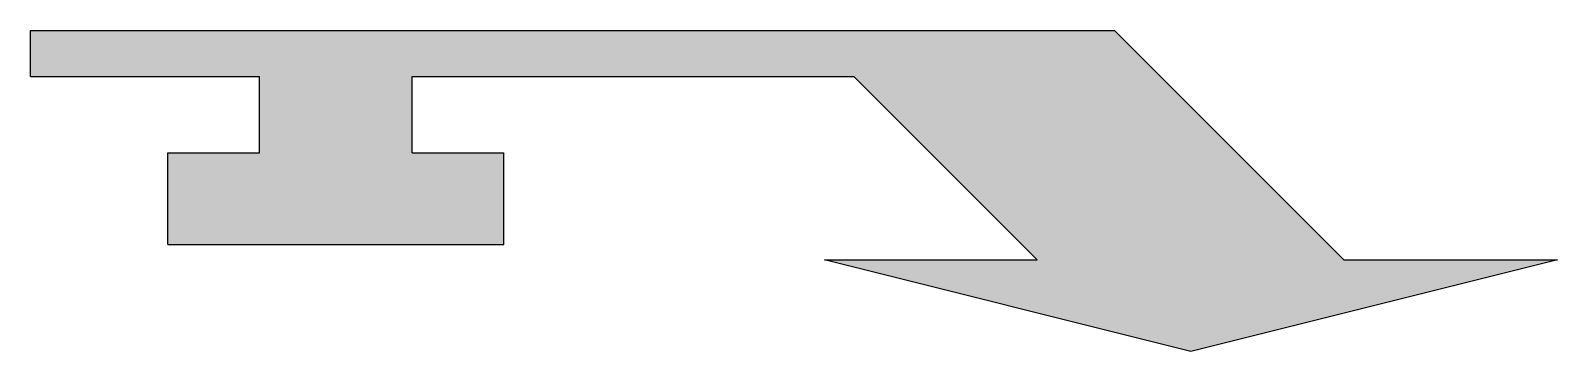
# Model space of a CAD drawing. Header units: metres. Extents: x 0 to 5, y -0.98 to 0.07.
import ezdxf

# ---------------------------------------------------------------- set-up
doc = ezdxf.new("R2010")
doc.units = ezdxf.units.M
doc.header["$LTSCALE"] = 0.2

msp = doc.modelspace()

# ---------------------------------------------------------------- hatches: boundary and pattern name
at = {"true_color": 0xfaf528}
h = msp.add_hatch(color=2, dxfattribs=at)
h.paths.add_polyline_path([(3.2959, -0.675), (2.6, -0.675), (3.8, -0.975), (5, -0.675), (4.3, -0.675), (3.55, 0.075), (0, 0.075), (0, -0.075), (0.75, -0.075), (0.75, -0.3), (1.25, -0.3), (1.25, -0.075), (2.6959, -0.075)])
h.paths.add_polyline_path([(0.75, -0.3), (0.75, -0.325), (0.45, -0.325), (0.45, -0.625), (1.55, -0.625), (1.55, -0.325), (1.25, -0.325), (1.25, -0.3)], flags=16)

# ---------------------------------------------------------------- linework, layer by layer
at = {"color": 2, "true_color": 0xfaf528}
for p, q in [((0, 0.075), (3.55, 0.075)), ((0, -0.075), (0, 0.075)), ((3.55, 0.075), (4.3, -0.675)), ((0, -0.075), (0.75, -0.075)), ((0.75, -0.325), (0.75, -0.075)), ((1.25, -0.075), (2.6959, -0.075)), ((1.25, -0.325), (1.25, -0.075)), ((2.6959, -0.075), (3.2959, -0.675)), ((0.45, -0.325), (0.75, -0.325)), ((0.45, -0.625), (0.45, -0.325)), ((1.25, -0.325), (1.55, -0.325)), ((1.55, -0.625), (1.55, -0.325)), ((0.45, -0.625), (1.55, -0.625)), ((2.6, -0.675), (3.2959, -0.675)), ((3.8, -0.975), (2.6, -0.675)), ((5, -0.675), (3.8, -0.975)), ((4.3, -0.675), (5, -0.675))]:
    msp.add_line(p, q, dxfattribs=at)

doc.saveas('drawing.dxf')
